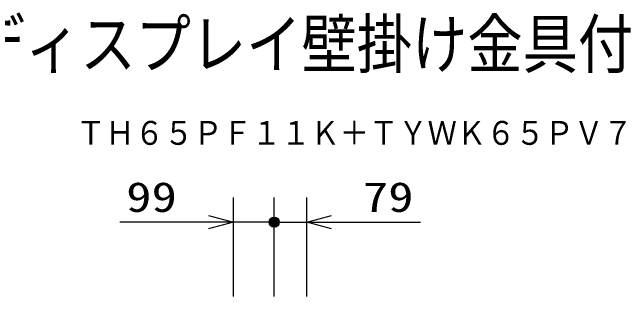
# Model space of a CAD drawing. Units: millimetres, scale not verified. Extents: x -63 to 63, y -57 to 57.
# Drawn here: x 12.55 to 62.44, y 34.47 to 57.39 of the extents above; entities that cross this region are included whole.
import ezdxf
from ezdxf.enums import TextEntityAlignment as Align

# ---------------------------------------------------------------- set-up
doc = ezdxf.new("R2010")
doc.units = ezdxf.units.MM
doc.header["$LTSCALE"] = 0.190236
for name, color, linetype in [('0-0_MOJI1', 2, 'Continuous'), ('0-1_SUNPO', 3, 'Continuous'), ('0-2_GAIKEI', 1, 'Continuous'), ('0-3_TOUROKU', 7, 'Continuous')]:
    doc.layers.add(name, color=color, linetype=linetype)
doc.styles.add('ＭＳ ゴシック', font='')
doc.styles.get('ＭＳ ゴシック').set_extended_font_data('MS Gothic')

# ---------------------------------------------------------------- blocks, each defined once
blk = doc.blocks.new('_OPEN30')
at = {"layer": '0-2_GAIKEI', "color": 7}
blk.add_line((0, 0), (-1, 0), dxfattribs=at)
blk.add_lwpolyline([(-1, 0.26795), (0, 0), (-1, -0.26795)], dxfattribs=at)

msp = doc.modelspace()

# ---------------------------------------------------------------- linework, layer by layer
at = {"layer": '0-1_SUNPO'}
for p, q in [((30.3841, 34.4694), (30.3841, 42.4694)), ((33.6841, 34.4694), (33.6841, 42.4694)), ((33.6841, 34.4694), (33.6841, 42.4694)), ((36.3174, 34.4694), (36.3174, 42.4694)), ((28.3841, 40.4694), (21.2174, 40.4694)), ((31.6841, 40.4694), (29.6841, 40.4694)), ((33.6841, 40.4694), (30.3841, 40.4694)), ((33.2806, 40.4345), (34.0876, 40.4345)), ((33.2811, 40.5095), (34.0871, 40.5095)), ((33.2958, 40.5845), (34.0724, 40.5845)), ((33.3265, 40.6595), (34.0417, 40.6595)), ((33.3779, 40.7345), (33.9903, 40.7345)), ((33.4642, 40.8095), (33.904, 40.8095)), ((33.6841, 40.4694), (36.3174, 40.4694)), ((35.6841, 40.4694), (37.6841, 40.4694)), ((38.3174, 40.4694), (45.4841, 40.4694)), ((33.2943, 40.3595), (34.0739, 40.3595)), ((33.3238, 40.2845), (34.0444, 40.2845)), ((33.3735, 40.2095), (33.9947, 40.2095)), ((33.4564, 40.1345), (33.9118, 40.1345))]:
    msp.add_line(p, q, dxfattribs=at)
msp.add_circle((33.6841, 40.4694), 0.405, dxfattribs=at)

# ---------------------------------------------------------------- block references
at = {"layer": '0-1_SUNPO', "xscale": 2, "yscale": 2}
msp.add_blockref('_OPEN30', (30.3841, 40.4694), dxfattribs=at)
at = {"layer": '0-1_SUNPO', "xscale": 2, "yscale": 2, "rotation": 180}
msp.add_blockref('_OPEN30', (36.3174, 40.4694), dxfattribs=at)

# ---------------------------------------------------------------- texts
at = {"layer": '0-0_MOJI1', "style": 'ＭＳ ゴシック', "width": 0.85}
msp.add_text('ハイビジョンプラズマディスプレイ壁掛け金具付', height=3.848, dxfattribs=at).set_placement((-35.5001, 51.7599), align=Align.BOTTOM_LEFT)
at = {"layer": '0-1_SUNPO', "style": 'ＭＳ ゴシック', "width": 1.25}
for s, p in [('99', (21.7338, 40.579)), ('79', (40.8338, 40.579))]:
    msp.add_text(s, height=2.406, dxfattribs=at).set_placement(p, align=Align.BOTTOM_LEFT)
at = {"layer": '0-3_TOUROKU', "color": 1, "style": 'ＭＳ ゴシック', "width": 0.9}
msp.add_text('ＴＨ６５ＰＦ１１Ｋ＋ＴＹＷＫ６５ＰＶ７', height=1.925, dxfattribs=at).set_placement((17.7, 46.13), align=Align.BOTTOM_LEFT)

doc.saveas('drawing.dxf')
